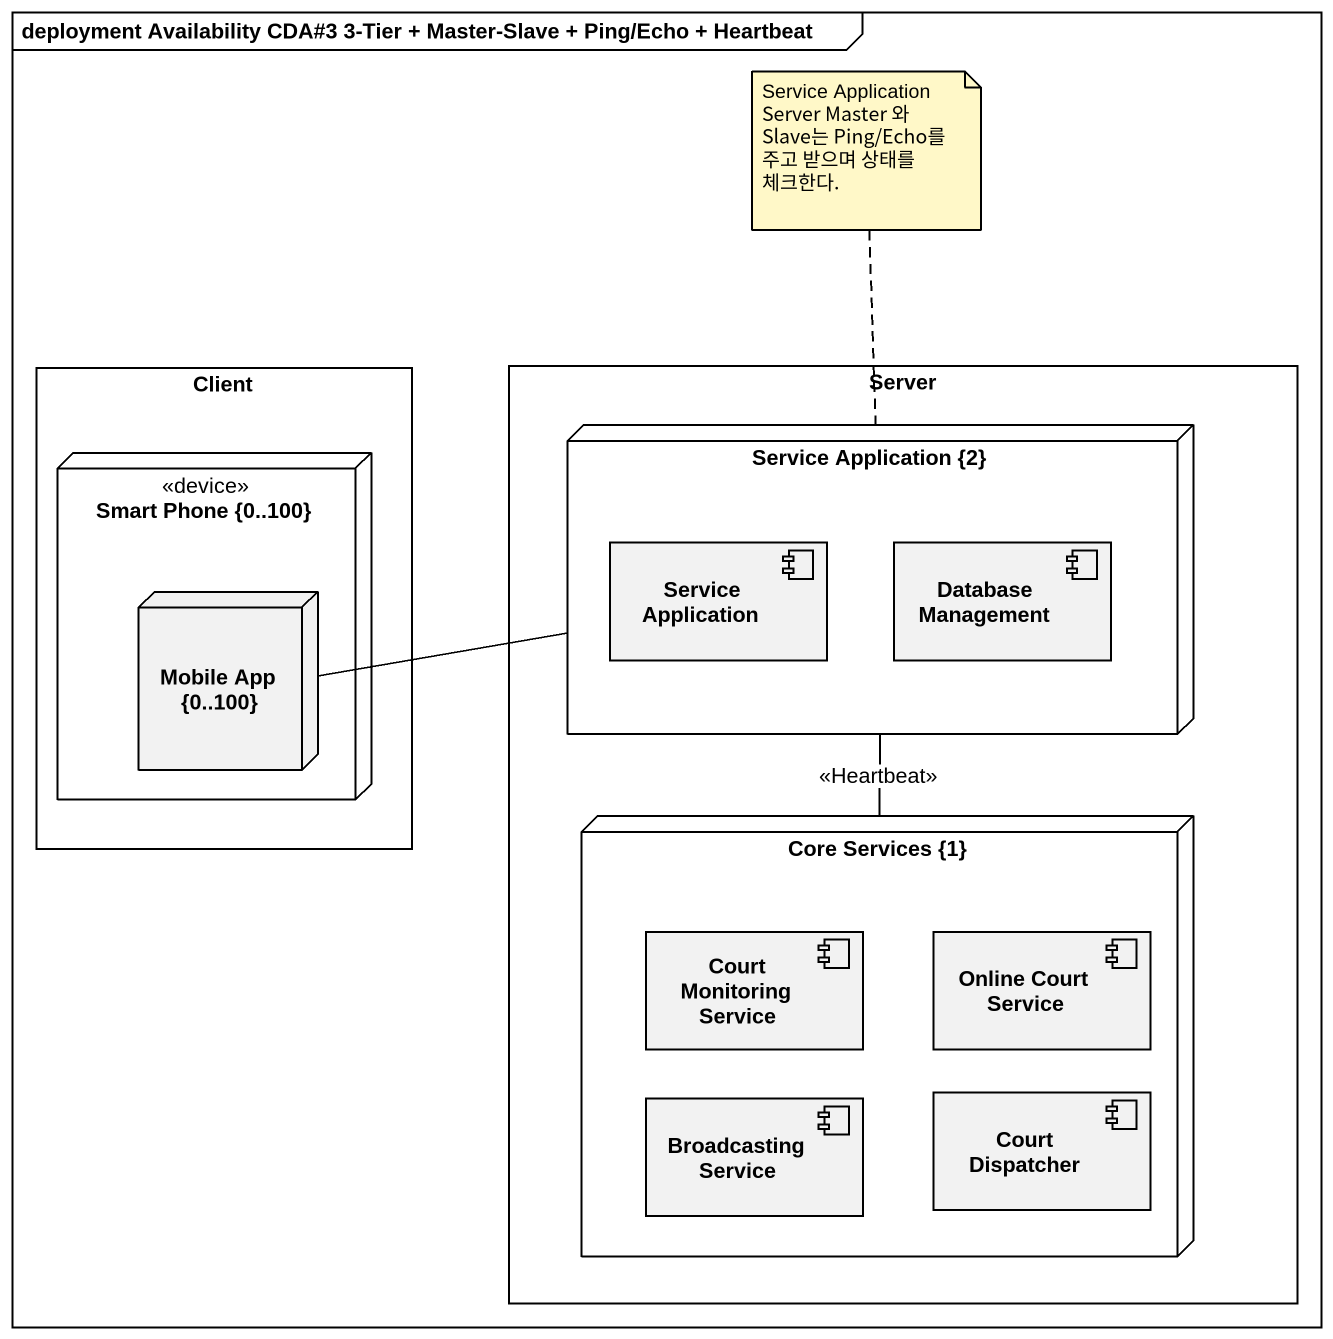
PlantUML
@startuml
mainframe deployment Availability CDA#3 3-Tier + Master-Slave + Ping/Echo + Heartbeat
rectangle Client {
  node "Smart Phone {0..100}" as Smart_Phone_0_100 <<device>> {
    node "Mobile App {0..100}" as Mobile_App_0_100
  }
}
rectangle Server {
  node "Service Application {2}" as Service_Application_2 {
    component "Service Application" as Service_Application
    component "Database Management" as Database_Management
  }
  node "Core Services {1}" as Core_Services_1 {
    component "Court Monitoring Service" as Court_Monitoring_Service
    component "Online Court Service" as Online_Court_Service
    component "Broadcasting Service" as Broadcasting_Service
    component "Court Dispatcher" as Court_Dispatcher
  }
}
Service_Application_2 -- Core_Services_1 : <<Heartbeat>>
Mobile_App_0_100 -right- Service_Application_2
note top of Service_Application_2 : Service Application Server Master 와 Slave는 Ping/Echo를 주고 받으며 상태를 체크한다.
@enduml
